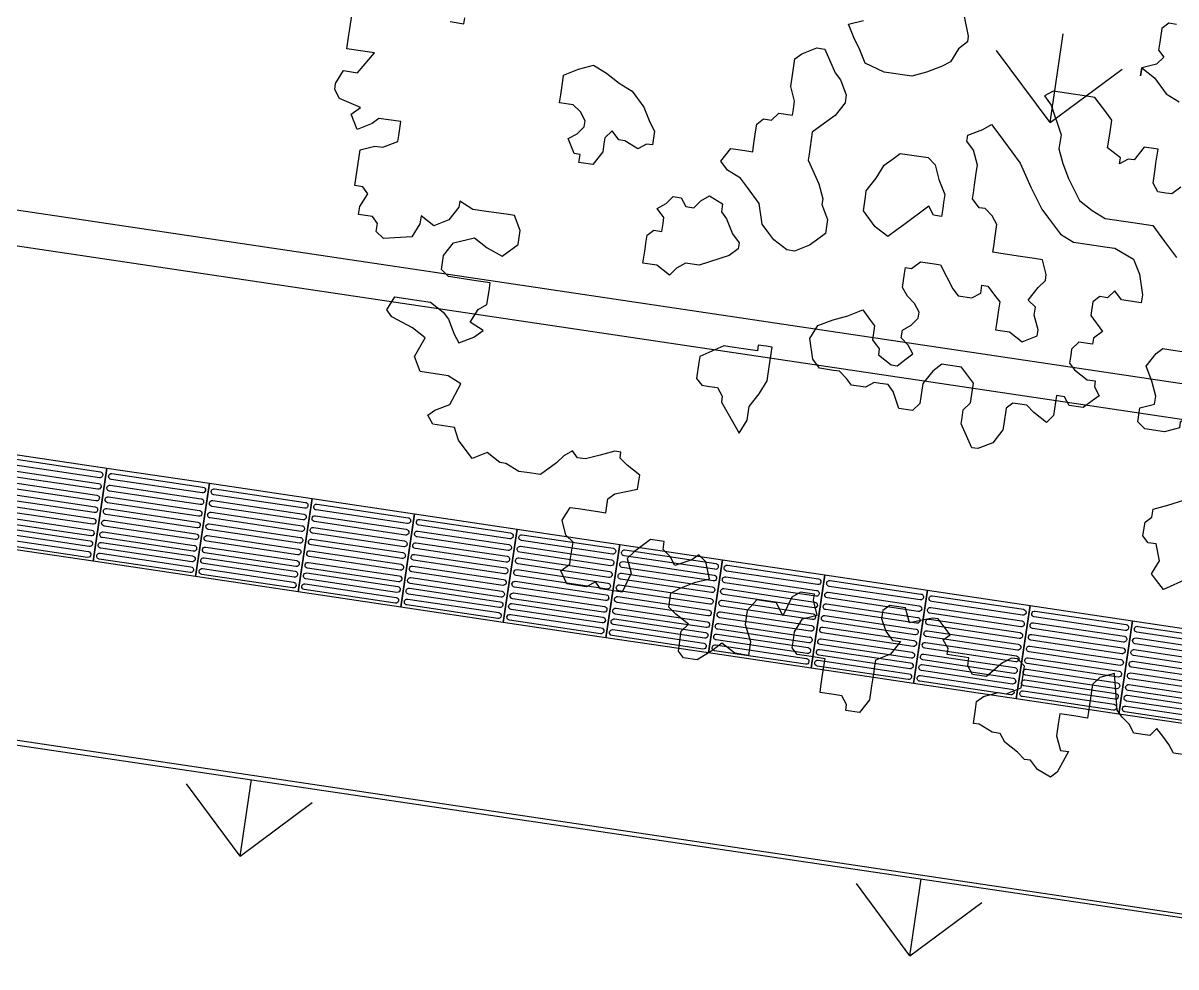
# Model space of a CAD drawing. Header units: millimetres. Extents: x 338 to 506, y 179 to 335.
# Drawn here: x 446.658 to 451.55, y 195.263 to 199.268 of the extents above; entities that cross this region are included whole.
import ezdxf

# ---------------------------------------------------------------- set-up
doc = ezdxf.new("R2010")
doc.units = ezdxf.units.MM
for name, color, linetype in [('ANDEN', 251, 'Continuous'), ('ARBOL-TOP', 3, 'Continuous'), ('MOBILIARIO_URBANO', 51, 'Continuous'), ('MUROS', 32, 'Continuous')]:
    doc.layers.add(name, color=color, linetype=linetype)

# ---------------------------------------------------------------- blocks, each defined once
blk = doc.blocks.new('*X870')
at = {"color": 0}
for p, q in [((21.8732, 40.8365), (22.1426, 41.1059)), ((21.8732, 40.8365), (22.1426, 40.5671)), ((21.8732, 40.8365), (22.2009, 40.8365)), ((21.8732, 37.9628), (22.1426, 38.2322)), ((21.8732, 37.9628), (22.1426, 37.6934)), ((21.8732, 37.9628), (22.2031, 37.9628))]:
    blk.add_line(p, q, dxfattribs=at)
blk = doc.blocks.new('*X894')
at = {"color": 0}
for q in [(25.7275, 38.1645), (25.7275, 37.6257), (25.8391, 37.8951)]:
    blk.add_line((25.4581, 37.8951), q, dxfattribs=at)
blk = doc.blocks.new('*U883')
at = {"layer": 'MOBILIARIO_URBANO', "color": 241}
blk.add_lwpolyline([(1146.6783, 221.4799), (1147.1184, 221.4799), (1147.1184, 221.0799), (1146.6783, 221.0799), (1146.6783, 221.4799)], dxfattribs=at)
for points in [[(1146.7032, 221.4599), (1147.0933, 221.4599, -1), (1147.0933, 221.4349), (1146.7032, 221.4349, -1)], [(1146.7031, 221.4099), (1147.0932, 221.4099, -1), (1147.0932, 221.3849), (1146.7031, 221.3849, -1)], [(1146.7031, 221.3599), (1147.0932, 221.3599, -1), (1147.0932, 221.3349), (1146.7031, 221.3349, -1)], [(1146.703, 221.3099), (1147.0932, 221.3099, -1), (1147.0932, 221.2849), (1146.703, 221.2849, -1)], [(1146.703, 221.2599), (1147.0931, 221.2599, -1), (1147.0931, 221.2349), (1146.703, 221.2349, -1)], [(1146.7028, 221.2099), (1147.0929, 221.2099, -1), (1147.0929, 221.1849), (1146.7028, 221.1849, -1)], [(1146.7028, 221.1644), (1147.093, 221.1644, -1), (1147.093, 221.1394), (1146.7028, 221.1394, -1)], [(1146.7028, 221.1179), (1147.0929, 221.1179, -1), (1147.0929, 221.0929), (1146.7028, 221.0929, -1)]]:
    blk.add_lwpolyline(points, format="xyb", close=True, dxfattribs=at)
blk = doc.blocks.new('ARBOLITO')
at = {"linetype": 'ByBlock'}
for points in [[(462.7201, 68.2571), (462.7034, 68.2571), (462.6972, 68.2654), (462.691, 68.2717), (462.6827, 68.28), (462.6764, 68.2717), (462.6598, 68.2717), (462.6536, 68.28), (462.6453, 68.2862), (462.639, 68.2925), (462.6307, 68.3299), (462.6162, 68.3236), (462.6099, 68.3153), (462.6099, 68.3008), (462.6099, 68.28), (462.5954, 68.28), (462.5808, 68.28), (462.5808, 68.2717), (462.5808, 68.2571), (462.5871, 68.2426), (462.5954, 68.2426), (462.5871, 68.2197), (462.5808, 68.2135), (462.5663, 68.2197), (462.558, 68.228), (462.5517, 68.228), (462.5434, 68.2343), (462.5289, 68.2426), (462.5227, 68.2509), (462.5143, 68.2509), (462.4998, 68.2571), (462.4936, 68.2571), (462.4936, 68.2717), (462.4936, 68.28), (462.4998, 68.2862), (462.5143, 68.2925), (462.5227, 68.2925), (462.5372, 68.3008), (462.5372, 68.3236), (462.5289, 68.3299), (462.5227, 68.3299), (462.5143, 68.3236), (462.4998, 68.307), (462.4853, 68.307), (462.479, 68.3153), (462.479, 68.3236), (462.4562, 68.3236), (462.4562, 68.3299), (462.4499, 68.3382), (462.4562, 68.3444), (462.4416, 68.3589), (462.4354, 68.3589), (462.4125, 68.3506), (462.4063, 68.3652), (462.3897, 68.3652), (462.3834, 68.3589), (462.3834, 68.3506), (462.3897, 68.3382), (462.398, 68.3299), (462.4063, 68.3299), (462.398, 68.3153), (462.3834, 68.307), (462.3834, 68.3008), (462.3834, 68.2925), (462.3834, 68.28), (462.3834, 68.2654), (462.3751, 68.2509), (462.3606, 68.2509), (462.3606, 68.2571), (462.3543, 68.2654), (462.346, 68.2654), (462.3315, 68.2654), (462.3315, 68.2717), (462.3315, 68.2862), (462.3315, 68.3008), (462.3169, 68.3008), (462.3024, 68.3008), (462.2962, 68.307), (462.2962, 68.3153), (462.2962, 68.3236), (462.3024, 68.3382), (462.3169, 68.3444), (462.3107, 68.3589), (462.3107, 68.3652), (462.2962, 68.3652), (462.2879, 68.3589), (462.2816, 68.3382), (462.2733, 68.3506), (462.2588, 68.3506), (462.2525, 68.3506), (462.2442, 68.3382), (462.2442, 68.3236), (462.2525, 68.307), (462.2525, 68.2925), (462.238, 68.2925), (462.2234, 68.3008), (462.2151, 68.2925), (462.2006, 68.28), (462.186, 68.28), (462.1798, 68.2862), (462.1798, 68.307), (462.186, 68.3153), (462.1715, 68.3236), (462.1632, 68.3299), (462.1632, 68.3444), (462.1715, 68.3506), (462.186, 68.3589), (462.2006, 68.3652), (462.1944, 68.3818), (462.186, 68.388), (462.1798, 68.3818), (462.1632, 68.3735), (462.1569, 68.3818), (462.1486, 68.388), (462.1486, 68.3963), (462.1341, 68.3963), (462.1195, 68.3818), (462.1133, 68.3735), (462.1195, 68.3589), (462.1133, 68.3382), (462.0905, 68.3382), (462.0842, 68.3444), (462.0759, 68.3382), (462.0551, 68.3382), (462.0468, 68.3506), (462.0551, 68.3589), (462.0551, 68.3652), (462.0551, 68.3818), (462.0468, 68.388), (462.0406, 68.4026), (462.0468, 68.4171), (462.0551, 68.4171), (462.0759, 68.4171), (462.0842, 68.4171), (462.0842, 68.4317), (462.0905, 68.4379), (462.1133, 68.4462), (462.1133, 68.4524), (462.1133, 68.4608), (462.0988, 68.4691), (462.0905, 68.4753), (462.0905, 68.4815), (462.0842, 68.4815), (462.0697, 68.4753), (462.0551, 68.4691), (462.0468, 68.4691), (462.0406, 68.4753), (462.0323, 68.4691), (462.026, 68.4608), (462.0115, 68.4462), (461.997, 68.4462), (461.9886, 68.4462), (461.9741, 68.4524), (461.9679, 68.4524), (461.9533, 68.4608), (461.9388, 68.4524), (461.9221, 68.4691), (461.9159, 68.4815), (461.8931, 68.4815), (461.8868, 68.4899), (461.8931, 68.4961), (461.9076, 68.5044), (461.9159, 68.5273), (461.9014, 68.5335), (461.8723, 68.5335), (461.864, 68.548), (461.8723, 68.5688), (461.8577, 68.5771), (461.8349, 68.5854), (461.8286, 68.5917), (461.8349, 68.6062), (461.8577, 68.6062), (461.8723, 68.6062), (461.8868, 68.5979), (461.8931, 68.5917), (461.9014, 68.5771), (461.9076, 68.5688), (461.9221, 68.5771), (461.9305, 68.5854), (461.9159, 68.5917), (461.9221, 68.6062), (461.9305, 68.6124), (461.9305, 68.627), (461.9305, 68.6353), (461.9159, 68.6353), (461.8868, 68.6353), (461.8785, 68.6415), (461.8785, 68.6561), (461.8868, 68.6706), (461.9076, 68.6789), (461.9221, 68.6706), (461.9388, 68.6644), (461.9533, 68.6789), (461.9533, 68.6935), (461.945, 68.708), (461.9388, 68.708), (461.9159, 68.708), (461.9014, 68.708), (461.8868, 68.7143), (461.8868, 68.708), (461.8785, 68.6935), (461.864, 68.6852), (461.8494, 68.6935), (461.8494, 68.6852), (461.8432, 68.6706), (461.8141, 68.6644), (461.8058, 68.6706), (461.8058, 68.6789), (461.7996, 68.6852), (461.785, 68.6852), (461.785, 68.6935), (461.7912, 68.708), (461.785, 68.7143), (461.7767, 68.7143), (461.7767, 68.7517), (461.7912, 68.7579), (461.7996, 68.7579), (461.8141, 68.7662), (461.8141, 68.7724), (461.8141, 68.787), (461.7912, 68.787), (461.785, 68.7808), (461.7705, 68.7724), (461.7621, 68.787), (461.7705, 68.7953), (461.7476, 68.8015), (461.7414, 68.8098), (461.7414, 68.8161), (461.7476, 68.8306), (461.7621, 68.8306), (461.7767, 68.8535), (461.7621, 68.8535), (461.7476, 68.8535), (461.7476, 68.868), (461.7476, 68.8743), (461.7476, 68.8888)], [(461.8494, 68.8971), (461.864, 68.8971), (461.864, 68.9034)], [(462.7201, 68.2571), (462.7034, 68.2571), (462.6972, 68.2654), (462.691, 68.2717), (462.6827, 68.28), (462.6764, 68.2717), (462.6598, 68.2717), (462.6536, 68.28), (462.6453, 68.2862), (462.639, 68.2925), (462.6307, 68.3299), (462.6162, 68.3236), (462.6099, 68.3153), (462.6099, 68.3008), (462.6099, 68.28), (462.5954, 68.28), (462.5808, 68.28), (462.5808, 68.2717), (462.5808, 68.2571), (462.5871, 68.2426), (462.5954, 68.2426), (462.5871, 68.2197), (462.5808, 68.2135), (462.5663, 68.2197), (462.558, 68.228), (462.5517, 68.228), (462.5434, 68.2343), (462.5289, 68.2426), (462.5227, 68.2509), (462.5143, 68.2509), (462.4998, 68.2571), (462.4936, 68.2571), (462.4936, 68.2717), (462.4936, 68.28), (462.4998, 68.2862), (462.5143, 68.2925), (462.5227, 68.2925), (462.5372, 68.3008), (462.5372, 68.3236), (462.5289, 68.3299), (462.5227, 68.3299), (462.5143, 68.3236), (462.4998, 68.307), (462.4853, 68.307), (462.479, 68.3153), (462.479, 68.3236), (462.4562, 68.3236), (462.4562, 68.3299), (462.4499, 68.3382), (462.4562, 68.3444), (462.4416, 68.3589), (462.4354, 68.3589), (462.4125, 68.3506), (462.4063, 68.3652), (462.3897, 68.3652), (462.3834, 68.3589), (462.3834, 68.3506), (462.3897, 68.3382), (462.398, 68.3299), (462.4063, 68.3299), (462.398, 68.3153), (462.3834, 68.307), (462.3834, 68.3008), (462.3834, 68.2925), (462.3834, 68.28), (462.3834, 68.2654), (462.3751, 68.2509), (462.3606, 68.2509), (462.3606, 68.2571), (462.3543, 68.2654), (462.346, 68.2654), (462.3315, 68.2654), (462.3315, 68.2717), (462.3315, 68.2862), (462.3315, 68.3008), (462.3169, 68.3008), (462.3024, 68.3008), (462.2962, 68.307), (462.2962, 68.3153), (462.2962, 68.3236), (462.3024, 68.3382), (462.3169, 68.3444), (462.3107, 68.3589), (462.3107, 68.3652), (462.2962, 68.3652), (462.2879, 68.3589), (462.2816, 68.3382), (462.2733, 68.3506), (462.2588, 68.3506), (462.2525, 68.3506), (462.2442, 68.3382), (462.2442, 68.3236), (462.2525, 68.307), (462.2525, 68.2925), (462.238, 68.2925), (462.2234, 68.3008), (462.2151, 68.2925), (462.2006, 68.28), (462.186, 68.28), (462.1798, 68.2862), (462.1798, 68.307), (462.186, 68.3153), (462.1715, 68.3236), (462.1632, 68.3299), (462.1632, 68.3444), (462.1715, 68.3506), (462.186, 68.3589), (462.2006, 68.3652), (462.1944, 68.3818), (462.186, 68.388), (462.1798, 68.3818), (462.1632, 68.3735), (462.1569, 68.3818), (462.1486, 68.388), (462.1486, 68.3963), (462.1341, 68.3963), (462.1195, 68.3818), (462.1133, 68.3735), (462.1195, 68.3589), (462.1133, 68.3382), (462.0905, 68.3382), (462.0842, 68.3444), (462.0759, 68.3382), (462.0551, 68.3382), (462.0468, 68.3506), (462.0551, 68.3589), (462.0551, 68.3652), (462.0551, 68.3818), (462.0468, 68.388), (462.0406, 68.4026), (462.0468, 68.4171), (462.0551, 68.4171), (462.0759, 68.4171), (462.0842, 68.4171), (462.0842, 68.4317), (462.0905, 68.4379), (462.1133, 68.4462), (462.1133, 68.4524), (462.1133, 68.4608), (462.0988, 68.4691), (462.0905, 68.4753), (462.0905, 68.4815), (462.0842, 68.4815), (462.0697, 68.4753), (462.0551, 68.4691), (462.0468, 68.4691), (462.0406, 68.4753), (462.0323, 68.4691), (462.026, 68.4608), (462.0115, 68.4462), (461.997, 68.4462), (461.9886, 68.4462), (461.9741, 68.4524), (461.9679, 68.4524), (461.9533, 68.4608), (461.9388, 68.4524), (461.9221, 68.4691), (461.9159, 68.4815), (461.8931, 68.4815), (461.8868, 68.4899), (461.8931, 68.4961), (461.9076, 68.5044), (461.9159, 68.5273), (461.9014, 68.5335), (461.8723, 68.5335), (461.864, 68.548), (461.8723, 68.5688), (461.8577, 68.5771), (461.8349, 68.5854), (461.8286, 68.5917), (461.8349, 68.6062), (461.8577, 68.6062), (461.8723, 68.6062), (461.8868, 68.5979), (461.8931, 68.5917), (461.9014, 68.5771), (461.9076, 68.5688), (461.9221, 68.5771), (461.9305, 68.5854), (461.9159, 68.5917), (461.9221, 68.6062), (461.9305, 68.6124), (461.9305, 68.627), (461.9305, 68.6353), (461.9159, 68.6353), (461.8868, 68.6353), (461.8785, 68.6415), (461.8785, 68.6561), (461.8868, 68.6706), (461.9076, 68.6789), (461.9221, 68.6706), (461.9388, 68.6644), (461.9533, 68.6789), (461.9533, 68.6935), (461.945, 68.708), (461.9388, 68.708), (461.9159, 68.708), (461.9014, 68.708), (461.8868, 68.7143), (461.8868, 68.708), (461.8785, 68.6935), (461.864, 68.6852), (461.8494, 68.6935), (461.8494, 68.6852), (461.8432, 68.6706), (461.8141, 68.6644), (461.8058, 68.6706), (461.8058, 68.6789), (461.7996, 68.6852), (461.785, 68.6852), (461.785, 68.6935), (461.7912, 68.708), (461.785, 68.7143), (461.7767, 68.7143), (461.7767, 68.7517), (461.7912, 68.7579), (461.7996, 68.7579), (461.8141, 68.7662), (461.8141, 68.7724), (461.8141, 68.787), (461.7912, 68.787), (461.785, 68.7808), (461.7705, 68.7724), (461.7621, 68.787), (461.7705, 68.7953), (461.7476, 68.8015), (461.7414, 68.8098), (461.7414, 68.8161), (461.7476, 68.8306), (461.7621, 68.8306), (461.7767, 68.8535), (461.7621, 68.8535), (461.7476, 68.8535), (461.7476, 68.868), (461.7476, 68.8743), (461.7476, 68.8888)], [(461.8494, 68.8971), (461.864, 68.8971), (461.864, 68.9034)], [(462.2733, 68.9324), (462.2671, 68.9408), (462.2588, 68.9553), (462.2733, 68.9615)], [(462.3751, 68.9844), (462.3834, 68.9615), (462.3834, 68.9553), (462.3751, 68.947), (462.3689, 68.9324), (462.3606, 68.9262), (462.346, 68.9179), (462.3315, 68.9117), (462.3024, 68.9117), (462.2816, 68.9179), (462.2733, 68.9324), (462.2733, 68.9324)], [(462.2733, 68.9324), (462.2671, 68.9408), (462.2588, 68.9553), (462.2733, 68.9615)], [(462.3751, 68.9844), (462.3834, 68.9615), (462.3834, 68.9553), (462.3751, 68.947), (462.3689, 68.9324), (462.3606, 68.9262), (462.346, 68.9179), (462.3315, 68.9117), (462.3024, 68.9117), (462.2816, 68.9179), (462.2733, 68.9324)], [(462.5663, 68.9553), (462.5808, 68.947), (462.5954, 68.9324), (462.6099, 68.9262)], [(462.5954, 69.0052), (462.5871, 69.0052), (462.5808, 68.9989), (462.5808, 68.9844), (462.5808, 68.9761), (462.5871, 68.9698), (462.5808, 68.9615), (462.5663, 68.9553), (462.5663, 68.947), (462.5663, 68.9553), (462.5663, 68.9553)], [(462.5663, 68.9553), (462.5808, 68.947), (462.5954, 68.9324), (462.6099, 68.9262)], [(462.5954, 69.0052), (462.5871, 69.0052), (462.5808, 68.9989), (462.5808, 68.9844), (462.5808, 68.9761), (462.5871, 68.9698), (462.5808, 68.9615), (462.5663, 68.9553), (462.5663, 68.947), (462.5663, 68.9553)], [(462.2297, 68.7143), (462.2151, 68.7226), (462.2089, 68.7288), (462.2006, 68.7371), (462.1944, 68.7579), (462.1798, 68.7724), (462.1715, 68.7808), (462.1569, 68.787), (462.1486, 68.7953), (462.1569, 68.8098), (462.1715, 68.8098), (462.1798, 68.8098), (462.1798, 68.8161), (462.1798, 68.8306), (462.1798, 68.8389), (462.186, 68.8452), (462.1944, 68.8452), (462.2006, 68.8535), (462.2151, 68.8535), (462.2151, 68.8597), (462.2151, 68.868), (462.2089, 68.8826), (462.2089, 68.8971), (462.2089, 68.9117), (462.2151, 68.9179), (462.2297, 68.9262), (462.238, 68.9262), (462.2525, 68.9034), (462.2588, 68.8971), (462.2671, 68.8826), (462.2671, 68.8743), (462.2588, 68.8597), (462.2525, 68.8535), (462.238, 68.8389), (462.238, 68.8161), (462.238, 68.8098), (462.2525, 68.787), (462.2588, 68.7724), (462.2588, 68.7662), (462.2671, 68.7517), (462.2671, 68.7371), (462.2588, 68.7288), (462.2525, 68.7226), (462.238, 68.7143), (462.2297, 68.7143), (462.2297, 68.7143)], [(462.2297, 68.7143), (462.2151, 68.7226), (462.2089, 68.7288), (462.2006, 68.7371), (462.1944, 68.7579), (462.1798, 68.7724), (462.1715, 68.7808), (462.1569, 68.787), (462.1486, 68.7953), (462.1569, 68.8098), (462.1715, 68.8098), (462.1798, 68.8098), (462.1798, 68.8161), (462.1798, 68.8306), (462.1798, 68.8389), (462.186, 68.8452), (462.1944, 68.8452), (462.2006, 68.8535), (462.2151, 68.8535), (462.2151, 68.8597), (462.2151, 68.868), (462.2089, 68.8826), (462.2089, 68.8971), (462.2089, 68.9117), (462.2151, 68.9179), (462.2297, 68.9262), (462.238, 68.9262), (462.2525, 68.9034), (462.2588, 68.8971), (462.2671, 68.8826), (462.2671, 68.8743), (462.2588, 68.8597), (462.2525, 68.8535), (462.238, 68.8389), (462.238, 68.8161), (462.238, 68.8098), (462.2525, 68.787), (462.2588, 68.7724), (462.2588, 68.7662), (462.2671, 68.7517), (462.2671, 68.7371), (462.2588, 68.7288), (462.2525, 68.7226), (462.238, 68.7143), (462.2297, 68.7143)], [(462.4707, 68.9117), (462.479, 68.9034), (462.4936, 68.8743), (462.4936, 68.8597), (462.4998, 68.8452), (462.5081, 68.8306), (462.5227, 68.8098), (462.5372, 68.8015), (462.5517, 68.7953), (462.5808, 68.7953), (462.6016, 68.7953), (462.6162, 68.7808), (462.6307, 68.7662)], [(462.6245, 68.8389), (462.6162, 68.8306), (462.6099, 68.8306), (462.6016, 68.8306), (462.5954, 68.8389), (462.5954, 68.8535), (462.5954, 68.8597), (462.5954, 68.8743), (462.5808, 68.8743), (462.5725, 68.8597), (462.5663, 68.8597), (462.558, 68.8535), (462.558, 68.8597), (462.5434, 68.868), (462.5434, 68.8826), (462.5434, 68.8971), (462.5372, 68.9034), (462.5227, 68.9179), (462.5143, 68.9179), (462.4998, 68.9179), (462.479, 68.9179), (462.4707, 68.9117), (462.4707, 68.9117)], [(462.4707, 68.9117), (462.479, 68.9034), (462.4936, 68.8743), (462.4936, 68.8597), (462.4998, 68.8452), (462.5081, 68.8306), (462.5227, 68.8098), (462.5372, 68.8015), (462.5517, 68.7953), (462.5808, 68.7953), (462.6016, 68.7953), (462.6162, 68.7808), (462.6307, 68.7662)], [(462.6245, 68.8389), (462.6162, 68.8306), (462.6099, 68.8306), (462.6016, 68.8306), (462.5954, 68.8389), (462.5954, 68.8535), (462.5954, 68.8597), (462.5954, 68.8743), (462.5808, 68.8743), (462.5725, 68.8597), (462.5663, 68.8597), (462.558, 68.8535), (462.558, 68.8597), (462.5434, 68.868), (462.5434, 68.8826), (462.5434, 68.8971), (462.5372, 68.9034), (462.5227, 68.9179), (462.5143, 68.9179), (462.4998, 68.9179), (462.479, 68.9179), (462.4707, 68.9117)], [(462.0032, 68.7808), (461.997, 68.7808), (461.9886, 68.7953), (461.997, 68.8015), (462.0032, 68.8098), (462.0032, 68.8161), (461.997, 68.8244), (461.9886, 68.8306), (461.9741, 68.8306), (461.9741, 68.8389), (461.9741, 68.8535), (461.9741, 68.8597), (461.9886, 68.868), (462.0032, 68.8743), (462.0177, 68.868), (462.0323, 68.8597), (462.0468, 68.8535), (462.0614, 68.8389), (462.0697, 68.8244), (462.0759, 68.8161), (462.0759, 68.8015), (462.0697, 68.8015), (462.0614, 68.7953), (462.0468, 68.8015), (462.0406, 68.8015), (462.0323, 68.8098), (462.026, 68.8015), (462.026, 68.7953), (462.026, 68.787), (462.0177, 68.7724), (462.0032, 68.7724), (462.0032, 68.7808), (462.0032, 68.7808)], [(462.0032, 68.7808), (461.997, 68.7808), (461.9886, 68.7953), (461.997, 68.8015), (462.0032, 68.8098), (462.0032, 68.8161), (461.997, 68.8244), (461.9886, 68.8306), (461.9741, 68.8306), (461.9741, 68.8389), (461.9741, 68.8535), (461.9741, 68.8597), (461.9886, 68.868), (462.0032, 68.8743), (462.0177, 68.868), (462.0323, 68.8597), (462.0468, 68.8535), (462.0614, 68.8389), (462.0697, 68.8244), (462.0759, 68.8161), (462.0759, 68.8015), (462.0697, 68.8015), (462.0614, 68.7953), (462.0468, 68.8015), (462.0406, 68.8015), (462.0323, 68.8098), (462.026, 68.8015), (462.026, 68.7953), (462.026, 68.787), (462.0177, 68.7724), (462.0032, 68.7724), (462.0032, 68.7808)], [(462.2671, 68.627), (462.2733, 68.6415), (462.2879, 68.6498), (462.3024, 68.6561), (462.3169, 68.6644), (462.3253, 68.6561), (462.3315, 68.6498), (462.3315, 68.6353), (462.3398, 68.627), (462.3398, 68.6208), (462.3543, 68.6124), (462.3606, 68.6124), (462.3689, 68.6208), (462.3751, 68.627), (462.3689, 68.6353), (462.3606, 68.6415), (462.3606, 68.6498), (462.3689, 68.6561), (462.3751, 68.6644), (462.3751, 68.6706), (462.3689, 68.6789), (462.3606, 68.6852), (462.3543, 68.6935), (462.3543, 68.708), (462.3543, 68.7143), (462.3606, 68.7143), (462.3689, 68.7226), (462.3834, 68.7226), (462.3897, 68.7226), (462.4063, 68.6997), (462.4125, 68.6935), (462.4271, 68.6935), (462.4354, 68.6997), (462.4354, 68.708), (462.4416, 68.708), (462.4499, 68.6997), (462.4562, 68.6935), (462.4562, 68.6852), (462.4562, 68.6706), (462.4562, 68.6644), (462.4707, 68.6644), (462.4853, 68.6561), (462.4998, 68.6644), (462.4998, 68.6706), (462.4936, 68.6852), (462.4936, 68.6935), (462.4853, 68.6997), (462.4936, 68.7143), (462.4998, 68.7226), (462.4998, 68.7288), (462.4936, 68.7434), (462.4853, 68.7434), (462.4707, 68.7434), (462.4499, 68.7434), (462.4416, 68.7434), (462.4416, 68.7517), (462.4416, 68.7579), (462.4416, 68.7724), (462.4354, 68.7808), (462.4271, 68.787), (462.4208, 68.787), (462.4125, 68.7953), (462.4125, 68.8015), (462.4125, 68.8098), (462.4125, 68.8244), (462.4125, 68.8306), (462.4063, 68.8452), (462.398, 68.8535), (462.398, 68.8597), (462.4125, 68.868), (462.4208, 68.8743), (462.4271, 68.868), (462.4354, 68.8597), (462.4562, 68.8389), (462.4707, 68.8161), (462.4853, 68.7953), (462.4936, 68.787), (462.5081, 68.7724), (462.5227, 68.7662), (462.5372, 68.7662), (462.558, 68.7662), (462.5663, 68.7662), (462.5871, 68.7579), (462.5954, 68.7434), (462.6016, 68.7226), (462.6016, 68.7143), (462.5808, 68.7143), (462.5725, 68.7226), (462.5663, 68.7143), (462.558, 68.7143), (462.5517, 68.708), (462.5517, 68.6935), (462.5663, 68.6789), (462.558, 68.6706), (462.558, 68.6644), (462.5434, 68.6644), (462.5372, 68.6561), (462.5372, 68.6498), (462.5372, 68.6415), (462.5434, 68.6353), (462.558, 68.627), (462.5663, 68.627), (462.5663, 68.6208), (462.5725, 68.6124), (462.5663, 68.6062), (462.558, 68.5979), (462.5434, 68.5979), (462.5372, 68.6062), (462.5289, 68.6062), (462.5289, 68.5854), (462.5227, 68.5771), (462.5081, 68.5854), (462.4998, 68.5917), (462.4853, 68.5917), (462.479, 68.5854), (462.479, 68.5688), (462.479, 68.5626), (462.4707, 68.548), (462.4562, 68.5397), (462.4499, 68.5397), (462.4354, 68.5626), (462.4354, 68.5688), (462.4354, 68.5771), (462.4416, 68.5854), (462.4416, 68.6062), (462.4271, 68.6208), (462.4125, 68.6208), (462.4063, 68.6208), (462.398, 68.6124), (462.3897, 68.5979), (462.3897, 68.5771), (462.3834, 68.5688), (462.3689, 68.5688), (462.3606, 68.5854), (462.3543, 68.5917), (462.346, 68.5917), (462.3398, 68.5917), (462.3315, 68.5854), (462.3169, 68.5854), (462.3107, 68.5917), (462.3024, 68.5979), (462.2962, 68.5979), (462.2816, 68.5979), (462.2733, 68.6062), (462.2671, 68.627), (462.2671, 68.627)], [(462.2671, 68.627), (462.2733, 68.6415), (462.2879, 68.6498), (462.3024, 68.6561), (462.3169, 68.6644), (462.3253, 68.6561), (462.3315, 68.6498), (462.3315, 68.6353), (462.3398, 68.627), (462.3398, 68.6208), (462.3543, 68.6124), (462.3606, 68.6124), (462.3689, 68.6208), (462.3751, 68.627), (462.3689, 68.6353), (462.3606, 68.6415), (462.3606, 68.6498), (462.3689, 68.6561), (462.3751, 68.6644), (462.3751, 68.6706), (462.3689, 68.6789), (462.3606, 68.6852), (462.3543, 68.6935), (462.3543, 68.708), (462.3543, 68.7143), (462.3606, 68.7143), (462.3689, 68.7226), (462.3834, 68.7226), (462.3897, 68.7226), (462.4063, 68.6997), (462.4125, 68.6935), (462.4271, 68.6935), (462.4354, 68.6997), (462.4354, 68.708), (462.4416, 68.708), (462.4499, 68.6997), (462.4562, 68.6935), (462.4562, 68.6852), (462.4562, 68.6706), (462.4562, 68.6644), (462.4707, 68.6644), (462.4853, 68.6561), (462.4998, 68.6644), (462.4998, 68.6706), (462.4936, 68.6852), (462.4936, 68.6935), (462.4853, 68.6997), (462.4936, 68.7143), (462.4998, 68.7226), (462.4998, 68.7288), (462.4936, 68.7434), (462.4853, 68.7434), (462.4707, 68.7434), (462.4499, 68.7434), (462.4416, 68.7434), (462.4416, 68.7517), (462.4416, 68.7579), (462.4416, 68.7724), (462.4354, 68.7808), (462.4271, 68.787), (462.4208, 68.787), (462.4125, 68.7953), (462.4125, 68.8015), (462.4125, 68.8098), (462.4125, 68.8244), (462.4125, 68.8306), (462.4063, 68.8452), (462.398, 68.8535), (462.398, 68.8597), (462.4125, 68.868), (462.4208, 68.8743), (462.4271, 68.868), (462.4354, 68.8597), (462.4562, 68.8389), (462.4707, 68.8161), (462.4853, 68.7953), (462.4936, 68.787), (462.5081, 68.7724), (462.5227, 68.7662), (462.5372, 68.7662), (462.558, 68.7662), (462.5663, 68.7662), (462.5871, 68.7579), (462.5954, 68.7434), (462.6016, 68.7226), (462.6016, 68.7143), (462.5808, 68.7143), (462.5725, 68.7226), (462.5663, 68.7143), (462.558, 68.7143), (462.5517, 68.708), (462.5517, 68.6935), (462.5663, 68.6789), (462.558, 68.6706), (462.558, 68.6644), (462.5434, 68.6644), (462.5372, 68.6561), (462.5372, 68.6498), (462.5372, 68.6415), (462.5434, 68.6353), (462.558, 68.627), (462.5663, 68.627), (462.5663, 68.6208), (462.5725, 68.6124), (462.5663, 68.6062), (462.558, 68.5979), (462.5434, 68.5979), (462.5372, 68.6062), (462.5289, 68.6062), (462.5289, 68.5854), (462.5227, 68.5771), (462.5081, 68.5854), (462.4998, 68.5917), (462.4853, 68.5917), (462.479, 68.5854), (462.479, 68.5688), (462.479, 68.5626), (462.4707, 68.548), (462.4562, 68.5397), (462.4499, 68.5397), (462.4354, 68.5626), (462.4354, 68.5688), (462.4354, 68.5771), (462.4416, 68.5854), (462.4416, 68.6062), (462.4271, 68.6208), (462.4125, 68.6208), (462.4063, 68.6208), (462.398, 68.6124), (462.3897, 68.5979), (462.3897, 68.5771), (462.3834, 68.5688), (462.3689, 68.5688), (462.3606, 68.5854), (462.3543, 68.5917), (462.346, 68.5917), (462.3398, 68.5917), (462.3315, 68.5854), (462.3169, 68.5854), (462.3107, 68.5917), (462.3024, 68.5979), (462.2962, 68.5979), (462.2816, 68.5979), (462.2733, 68.6062), (462.2671, 68.627)], [(462.346, 68.7579), (462.3398, 68.7517), (462.3315, 68.7434), (462.3169, 68.7517), (462.3024, 68.7662), (462.3024, 68.7808), (462.3024, 68.787), (462.3107, 68.8015), (462.3169, 68.8161), (462.3253, 68.8244), (462.3315, 68.8306), (462.346, 68.8306), (462.3606, 68.8306), (462.3689, 68.8244), (462.3751, 68.8098), (462.3834, 68.7953), (462.3834, 68.787), (462.3834, 68.7808), (462.3834, 68.7724), (462.3751, 68.7724), (462.3689, 68.7808), (462.346, 68.7579), (462.346, 68.7579)], [(462.346, 68.7579), (462.3398, 68.7517), (462.3315, 68.7434), (462.3169, 68.7517), (462.3024, 68.7662), (462.3024, 68.7808), (462.3024, 68.787), (462.3107, 68.8015), (462.3169, 68.8161), (462.3253, 68.8244), (462.3315, 68.8306), (462.346, 68.8306), (462.3606, 68.8306), (462.3689, 68.8244), (462.3751, 68.8098), (462.3834, 68.7953), (462.3834, 68.787), (462.3834, 68.7808), (462.3834, 68.7724), (462.3751, 68.7724), (462.3689, 68.7808), (462.346, 68.7579)], [(462.1424, 68.6852), (462.1279, 68.6852), (462.1195, 68.6789), (462.1133, 68.6706), (462.0988, 68.6789), (462.0842, 68.6789), (462.0842, 68.6935), (462.0842, 68.6997), (462.0842, 68.708), (462.0905, 68.7143), (462.0988, 68.7143), (462.0988, 68.7226), (462.0988, 68.7288), (462.0905, 68.7371), (462.0988, 68.7434), (462.105, 68.7517), (462.1133, 68.7517), (462.1195, 68.7434), (462.1279, 68.7434), (462.1341, 68.7517), (462.1424, 68.7579), (462.1569, 68.7517), (462.1569, 68.7434), (462.1632, 68.7371), (462.1715, 68.7226), (462.1798, 68.7143), (462.1798, 68.708), (462.1715, 68.6997), (462.1424, 68.6852), (462.1424, 68.6852)], [(462.1424, 68.6852), (462.1279, 68.6852), (462.1195, 68.6789), (462.1133, 68.6706), (462.0988, 68.6789), (462.0842, 68.6789), (462.0842, 68.6935), (462.0842, 68.6997), (462.0842, 68.708), (462.0905, 68.7143), (462.0988, 68.7143), (462.0988, 68.7226), (462.0988, 68.7288), (462.0905, 68.7371), (462.0988, 68.7434), (462.105, 68.7517), (462.1133, 68.7517), (462.1195, 68.7434), (462.1279, 68.7434), (462.1341, 68.7517), (462.1424, 68.7579), (462.1569, 68.7517), (462.1569, 68.7434), (462.1632, 68.7371), (462.1715, 68.7226), (462.1798, 68.7143), (462.1798, 68.708), (462.1715, 68.6997), (462.1424, 68.6852)], [(462.6245, 68.5854), (462.6162, 68.5917), (462.6162, 68.6062), (462.6307, 68.6124), (462.6307, 68.6208), (462.6245, 68.6353), (462.6162, 68.6498), (462.6245, 68.6644), (462.6307, 68.6706), (462.639, 68.6706), (462.6536, 68.6706), (462.6598, 68.6852), (462.6681, 68.6852), (462.6827, 68.6706), (462.6827, 68.6561), (462.691, 68.6415), (462.6827, 68.627), (462.6764, 68.6124), (462.6598, 68.5979), (462.6598, 68.5917), (462.6453, 68.5854), (462.6245, 68.5854), (462.6245, 68.5854)], [(462.6245, 68.5854), (462.6162, 68.5917), (462.6162, 68.6062), (462.6307, 68.6124), (462.6307, 68.6208), (462.6245, 68.6353), (462.6162, 68.6498), (462.6245, 68.6644), (462.6307, 68.6706), (462.639, 68.6706), (462.6536, 68.6706), (462.6598, 68.6852), (462.6681, 68.6852), (462.6827, 68.6706), (462.6827, 68.6561), (462.691, 68.6415), (462.6827, 68.627), (462.6764, 68.6124), (462.6598, 68.5979), (462.6598, 68.5917), (462.6453, 68.5854), (462.6245, 68.5854)], [(462.2089, 68.5189), (462.2151, 68.5335), (462.2151, 68.548), (462.2234, 68.5626), (462.2297, 68.5771), (462.2297, 68.5917), (462.2297, 68.6124), (462.2234, 68.6124), (462.2151, 68.6124), (462.2151, 68.6062), (462.2006, 68.6062), (462.186, 68.6062), (462.1798, 68.6062), (462.1569, 68.5917), (462.1569, 68.5854), (462.1569, 68.5688), (462.1632, 68.5626), (462.1715, 68.5626), (462.1798, 68.5626), (462.186, 68.5543), (462.186, 68.548), (462.2089, 68.5189), (462.2089, 68.5189)], [(462.2089, 68.5189), (462.2151, 68.5335), (462.2151, 68.548), (462.2234, 68.5626), (462.2297, 68.5771), (462.2297, 68.5917), (462.2297, 68.6124), (462.2234, 68.6124), (462.2151, 68.6124), (462.2151, 68.6062), (462.2006, 68.6062), (462.186, 68.6062), (462.1798, 68.6062), (462.1569, 68.5917), (462.1569, 68.5854), (462.1569, 68.5688), (462.1632, 68.5626), (462.1715, 68.5626), (462.1798, 68.5626), (462.186, 68.5543), (462.186, 68.548), (462.2089, 68.5189)], [(462.6681, 68.4234), (462.6598, 68.4317), (462.6536, 68.4379), (462.6598, 68.4524), (462.6536, 68.4691), (462.6453, 68.4691), (462.639, 68.4753), (462.639, 68.4899), (462.6453, 68.4961), (462.6453, 68.5044), (462.6598, 68.5106), (462.6764, 68.5189), (462.6827, 68.5273), (462.691, 68.5189), (462.6972, 68.5189), (462.6972, 68.5044), (462.6972, 68.4899), (462.6972, 68.4691), (462.6972, 68.4608), (462.6972, 68.4524), (462.6972, 68.4462), (462.691, 68.4379), (462.6681, 68.4234), (462.6681, 68.4234)], [(462.6681, 68.4234), (462.6598, 68.4317), (462.6536, 68.4379), (462.6598, 68.4524), (462.6536, 68.4691), (462.6453, 68.4691), (462.639, 68.4753), (462.639, 68.4899), (462.6453, 68.4961), (462.6453, 68.5044), (462.6598, 68.5106), (462.6764, 68.5189), (462.6827, 68.5273), (462.691, 68.5189), (462.6972, 68.5189), (462.6972, 68.5044), (462.6972, 68.4899), (462.6972, 68.4691), (462.6972, 68.4608), (462.6972, 68.4524), (462.6972, 68.4462), (462.691, 68.4379), (462.6681, 68.4234)]]:
    blk.add_lwpolyline(points, dxfattribs=at)
blk = doc.blocks.new('A$C7152A42C')
at = {"layer": 'ANDEN'}
for points in [[(22.21838, 26.35441), (22.21838, 147.01361), (11.3464, 147.70398)], [(11.3464, 147.70398), (11.3526, 147.60417), (22.11859, 146.91995), (22.11859, 146.91995), (22.21715, 19.86576)], [(22.21838, 26.35441), (22.21838, 26.35441), (22.21838, 147.01361)], [(28.41845, 28.45559), (24.29376, 28.45559), (24.29376, 46.05373), (24.29376, 46.05373), (25.1145, 46.05373), (25.1145, 46.15373), (25.1145, 52.36989)], [(27.4477, 52.51991), (27.4477, 46.15375), (27.4477, 45.90375), (28.26845, 45.90375), (28.26845, 28.6056), (26.3561, 28.60559), (24.44376, 28.60559), (24.44376, 45.90373), (25.2645, 45.90373), (25.2645, 46.15373), (25.2645, 52.51989)]]:
    blk.add_lwpolyline(points, dxfattribs=at)
at = {"layer": 'ANDEN', "color": 85, "linetype": 'Continuous'}
blk.add_blockref('*X870', (0, 0), dxfattribs=at)
at = {"layer": 'ANDEN', "color": 251, "linetype": 'Continuous'}
blk.add_blockref('*X894', (0, 0), dxfattribs=at)
at = {"layer": 'ANDEN', "rotation": 270}
for p in [(-198.06149, 1188.75627), (-198.06149, 1188.31617), (-198.06149, 1187.87606), (-198.06149, 1187.43596), (-198.06149, 1186.99585), (-198.06149, 1186.55574), (-198.06149, 1186.11564), (-198.06149, 1185.67553), (-198.06149, 1185.23543), (-198.06149, 1184.79532), (-198.06149, 1184.35522), (-198.06149, 1183.91511)]:
    blk.add_blockref('*U883', p, dxfattribs=at)
at = {"layer": 'ARBOL-TOP', "color": 3, "linetype": 'ByBlock', "xscale": 4.090679926752369, "yscale": 4.090679926752369, "zscale": 4.090679926752369, "rotation": 270}
blk.add_blockref('ARBOLITO', (-256.3295, 1929.7545), dxfattribs=at)

msp = doc.modelspace()

# ---------------------------------------------------------------- block references
at = {"layer": 'MUROS', "color": 32, "rotation": 81.53046525965426}
msp.add_blockref('A$C7152A42C', (484.7482, 168.0844), dxfattribs=at)

doc.saveas('drawing.dxf')
